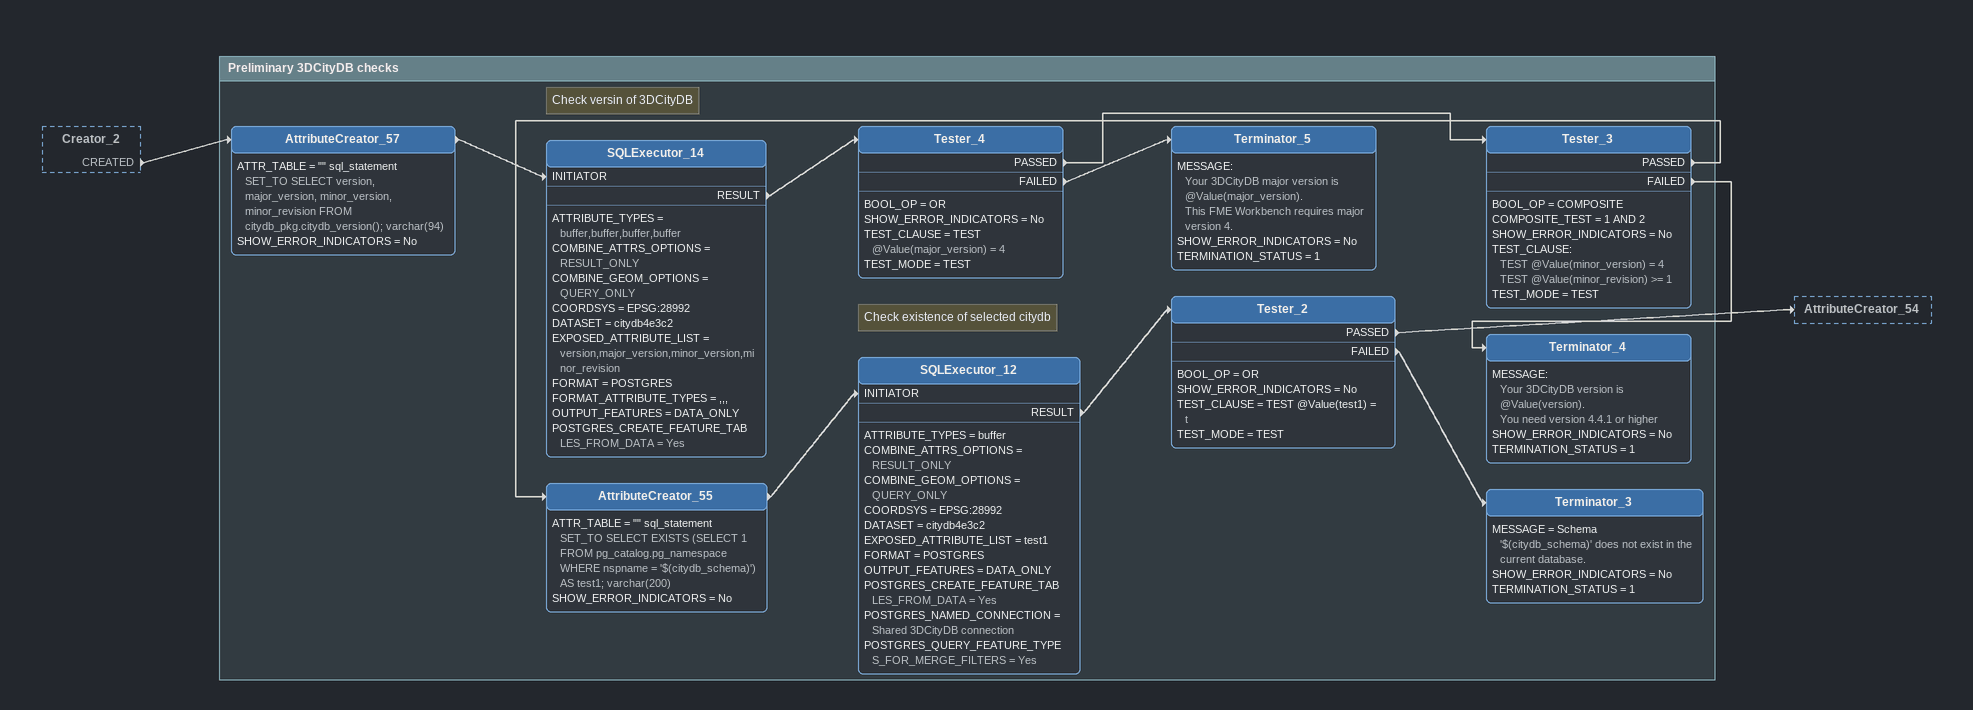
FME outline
Creator_2 [outside]
    CREATED -> AttributeCreator_57

Bookmark: Preliminary 3DCityDB checks
AttributeCreator_57
    ATTR_TABLE = "" sql_statement SET_TO SELECT version, major_version, minor_version, minor_revision FROM citydb_pkg.citydb_version(); varchar(94)
    SHOW_ERROR_INDICATORS = No
    -> SQLExecutor_14 [INITIATOR]
Note: Check versin of 3DCityDB
SQLExecutor_14
    ATTRIBUTE_TYPES = buffer,buffer,buffer,buffer
    COMBINE_ATTRS_OPTIONS = RESULT_ONLY
    COMBINE_GEOM_OPTIONS = QUERY_ONLY
    COORDSYS = EPSG:28992
    DATASET = citydb4e3c2
    EXPOSED_ATTRIBUTE_LIST = version,major_version,minor_version,minor_revision
    FORMAT = POSTGRES
    FORMAT_ATTRIBUTE_TYPES = ,,,
    OUTPUT_FEATURES = DATA_ONLY
    POSTGRES_CREATE_FEATURE_TABLES_FROM_DATA = Yes
    RESULT -> Tester_4
Tester_4
    BOOL_OP = OR
    SHOW_ERROR_INDICATORS = No
    TEST_CLAUSE = TEST @Value(major_version) = 4
    TEST_MODE = TEST
    PASSED -> Tester_3
    FAILED -> Terminator_5
Terminator_5
    MESSAGE:
      Your 3DCityDB major version is @Value(major_version).
      This FME Workbench requires major version 4.
    SHOW_ERROR_INDICATORS = No
    TERMINATION_STATUS = 1
Tester_3
    BOOL_OP = COMPOSITE
    COMPOSITE_TEST = 1 AND 2
    SHOW_ERROR_INDICATORS = No
    TEST_CLAUSE:
      TEST @Value(minor_version) = 4
      TEST @Value(minor_revision) >= 1
    TEST_MODE = TEST
    PASSED -> AttributeCreator_55
    FAILED -> Terminator_4
Terminator_4
    MESSAGE:
      Your 3DCityDB version is @Value(version).
      You need version 4.4.1 or higher
    SHOW_ERROR_INDICATORS = No
    TERMINATION_STATUS = 1
AttributeCreator_55
    ATTR_TABLE = "" sql_statement SET_TO SELECT EXISTS (SELECT 1 FROM pg_catalog.pg_namespace WHERE nspname = '$(citydb_schema)') AS test1; varchar(200)
    SHOW_ERROR_INDICATORS = No
    -> SQLExecutor_12 [INITIATOR]
Note: Check existence of selected citydb
SQLExecutor_12
    ATTRIBUTE_TYPES = buffer
    COMBINE_ATTRS_OPTIONS = RESULT_ONLY
    COMBINE_GEOM_OPTIONS = QUERY_ONLY
    COORDSYS = EPSG:28992
    DATASET = citydb4e3c2
    EXPOSED_ATTRIBUTE_LIST = test1
    FORMAT = POSTGRES
    OUTPUT_FEATURES = DATA_ONLY
    POSTGRES_CREATE_FEATURE_TABLES_FROM_DATA = Yes
    POSTGRES_NAMED_CONNECTION = Shared 3DCityDB connection
    POSTGRES_QUERY_FEATURE_TYPES_FOR_MERGE_FILTERS = Yes
    RESULT -> Tester_2
Tester_2
    BOOL_OP = OR
    SHOW_ERROR_INDICATORS = No
    TEST_CLAUSE = TEST @Value(test1) = t
    TEST_MODE = TEST
    PASSED -> AttributeCreator_54
    FAILED -> Terminator_3
Terminator_3
    MESSAGE = Schema '$(citydb_schema)' does not exist in the current database.
    SHOW_ERROR_INDICATORS = No
    TERMINATION_STATUS = 1
